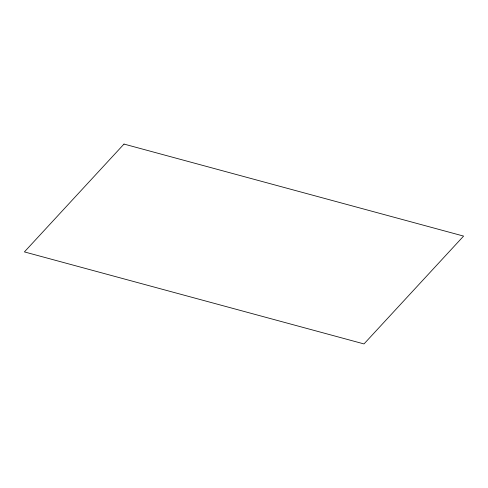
<?xml version="1.0" encoding="UTF-8"?>
<svg xmlns="http://www.w3.org/2000/svg" width="488" height="488" viewBox="0 0 488 488"><rect width="100%" height="100%" fill="white"/><g stroke="black" fill="none" stroke-linecap="round" stroke-linejoin="round"><path stroke-width="0.73" d="M124.007 144.07L24.4 251.906L363.993 343.93L463.6 236.094L124.007 144.07"/></g></svg>
